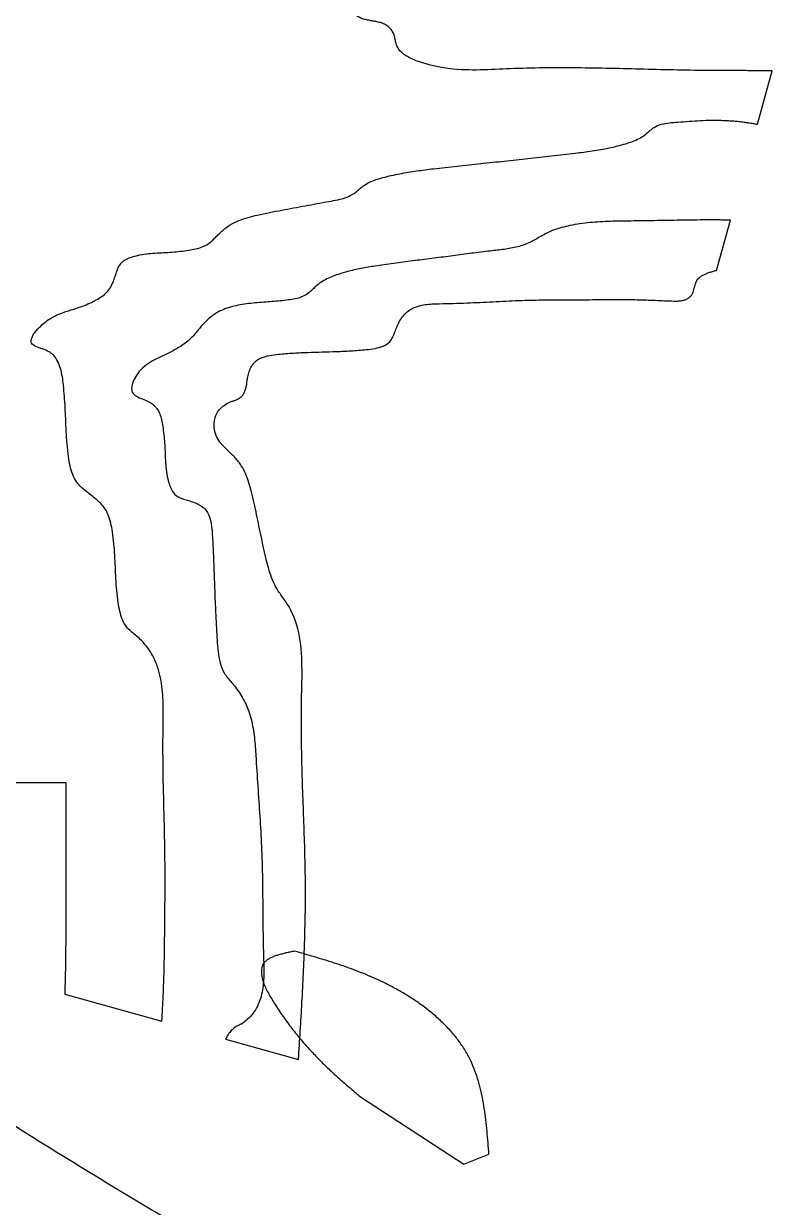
# Model space of a CAD drawing. Extents: x 21 to 206, y 32 to 218.
# Drawn here: x 78.7 to 86.15, y 158.01 to 169.78 of the extents above; entities that cross this region are included whole.
import ezdxf

# ---------------------------------------------------------------- set-up
doc = ezdxf.new("R2010")
doc.units = 0
doc.layers.add('Capa_1', color=7, linetype='CONTINUOUS')

msp = doc.modelspace()

# ---------------------------------------------------------------- linework, layer by layer
at = {"layer": 'Capa_1', "color": 7}
for p, q in [((85.998115, 168.781585), (86.14673, 169.312665)), ((85.526849, 167.830702), (85.526855, 167.830719)), ((85.590219, 167.326963), (85.730472, 167.826522)), ((76.760327, 162.233939), (79.115615, 162.233939)), ((79.115615, 162.233939), (79.115615, 160.689585)), ((81.392497, 160.554745), (81.392497, 160.554745)), ((79.105958, 160.127946), (80.072905, 159.857097)), ((80.70434, 159.680178), (81.432284, 159.475916)), ((82.04734, 159.106152), (83.077564, 158.435874)), ((83.077564, 158.435874), (83.327263, 158.533438))]:
    msp.add_line(p, q, dxfattribs=at)
for points, knots in [([(86.14673, 169.312665), (86.124875, 169.312759), (86.081164, 169.312948), (86.015597, 169.31329), (85.950837, 169.313765), (85.886885, 169.314364), (85.823744, 169.314856), (85.757009, 169.315266), (85.686675, 169.315414), (85.612729, 169.315549), (85.340556, 169.316158), (84.870353, 169.327739), (84.204294, 169.345123), (83.660192, 169.341571), (83.238902, 169.317046), (82.930951, 169.324358), (82.694774, 169.376727), (82.537261, 169.439481), (82.457853, 169.487434), (82.411109, 169.548044), (82.397494, 169.603873), (82.389843, 169.6461), (82.377711, 169.687742), (82.35439, 169.724211), (82.323682, 169.754032), (82.287467, 169.777348), (82.247324, 169.793024), (82.205252, 169.80292), (82.162452, 169.809895), (82.119595, 169.816768), (82.077475, 169.826505), (82.037516, 169.842251), (82.002037, 169.86622), (81.971964, 169.896399), (81.947891, 169.931975), (81.931589, 169.971895), (81.921488, 170.013997), (81.91525, 170.056509), (81.910529, 170.098791), (81.904412, 170.140599), (81.894418, 170.179817), (81.879485, 170.215384), (81.860194, 170.246035), (81.836159, 170.270145), (81.808403, 170.28563), (81.780111, 170.295819), (81.75074, 170.303958), (81.721372, 170.312103), (81.693075, 170.32228), (81.665322, 170.337774), (81.641289, 170.361885), (81.622002, 170.392536), (81.607057, 170.428096), (81.597093, 170.467321), (81.590977, 170.509128), (81.586223, 170.551408), (81.580004, 170.593923), (81.569905, 170.636027), (81.553596, 170.675944), (81.529507, 170.71151), (81.499424, 170.741672), (81.463978, 170.765658), (81.424059, 170.781442), (81.381942, 170.791216), (81.339, 170.798051), (81.296061, 170.804864), (81.253944, 170.814649), (81.213988, 170.830452), (81.178461, 170.854431), (81.14833, 170.88456), (81.12435, 170.920092), (81.108542, 170.960051), (81.098772, 171.002171), (81.091945, 171.045093), (81.085128, 171.088017), (81.075345, 171.130132), (81.059541, 171.170092), (81.035563, 171.205624), (81.005432, 171.235755), (80.9699, 171.259731), (80.929942, 171.27554), (80.887823, 171.28531), (80.844902, 171.29214), (80.801978, 171.298956), (80.759862, 171.30874), (80.719901, 171.324543), (80.68437, 171.348521), (80.654239, 171.378651), (80.630265, 171.414184), (80.614455, 171.454142), (80.604686, 171.496261), (80.597854, 171.539182), (80.591045, 171.582106), (80.581273, 171.624226), (80.565448, 171.664178), (80.541474, 171.699714), (80.511342, 171.729844), (80.475812, 171.753819), (80.435859, 171.76963), (80.39374, 171.7794), (80.35081, 171.78623), (80.307871, 171.793044), (80.265752, 171.802821), (80.225829, 171.818621), (80.190354, 171.842595), (80.160264, 171.872755), (80.136202, 171.908312), (80.120023, 171.948243), (80.109996, 171.990348), (80.103629, 172.03296), (80.098372, 172.075398), (80.091272, 172.11729), (80.079682, 172.156736), (80.062282, 172.192392), (80.040054, 172.223021), (80.012789, 172.247069), (79.981481, 172.262171), (79.949388, 172.27193), (79.910397, 172.281608), (79.865953, 172.295114), (79.816962, 172.313836), (79.760235, 172.340629), (79.697452, 172.378894), (79.629999, 172.429461), (79.561603, 172.487772), (79.491397, 172.551996), (79.419216, 172.62159), (79.348252, 172.691929), (79.277498, 172.762258), (79.205951, 172.831838), (79.136782, 172.896064), (79.069803, 172.954397), (79.004074, 173.004966), (78.943222, 173.043177), (78.888641, 173.069896), (78.842061, 173.088609), (78.800058, 173.102311), (78.76352, 173.112348), (78.733888, 173.122247), (78.70472, 173.137362), (78.67942, 173.161404), (78.659113, 173.192077), (78.643508, 173.227701), (78.633543, 173.26704), (78.627454, 173.308886), (78.621737, 173.352816), (78.612512, 173.398204), (78.597197, 173.443432), (78.572157, 173.486799), (78.533035, 173.522635), (78.484028, 173.549724), (78.424915, 173.571118), (78.357582, 173.585884), (78.283567, 173.593912), (78.209806, 173.597889), (78.136076, 173.601846), (78.062058, 173.609872), (77.994588, 173.624696), (77.93521, 173.646048), (77.886114, 173.673022), (77.84726, 173.708832), (77.823471, 173.752451), (77.808912, 173.797729), (77.798266, 173.843878), (77.787908, 173.889008), (77.774684, 173.931582), (77.754018, 173.972601), (77.721886, 174.008238), (77.68126, 174.037449), (77.633843, 174.060609), (77.581202, 174.076365), (77.525078, 174.085872), (77.46864, 174.09198), (77.412199, 174.098069), (77.356077, 174.10759), (77.303437, 174.12335), (77.256015, 174.1465), (77.215388, 174.175712), (77.183262, 174.211354), (77.162597, 174.252371), (77.149375, 174.294945), (77.139013, 174.340074), (77.128366, 174.386223), (77.113809, 174.431501), (77.09002, 174.475118), (77.051166, 174.510926), (77.002068, 174.537895), (76.942689, 174.559259), (76.875207, 174.574077), (76.801191, 174.582102), (76.72749, 174.586068), (76.653771, 174.590027), (76.579753, 174.598044), (76.512344, 174.612845), (76.453114, 174.634264), (76.404076, 174.661304), (76.365081, 174.697082), (76.340573, 174.7405), (76.325597, 174.785755), (76.31576, 174.831519), (76.308025, 174.876055), (76.298623, 174.918193), (76.283418, 174.958153), (76.259577, 174.993565), (76.229355, 175.02361), (76.193666, 175.0477), (76.153668, 175.064051), (76.111568, 175.074172), (76.069195, 175.080357), (76.02711, 175.084935), (75.985368, 175.090602), (75.946109, 175.099561), (75.910258, 175.11273), (75.879367, 175.130103), (75.855533, 175.152754), (75.841452, 175.179343), (75.831863, 175.20555), (75.821099, 175.235304), (75.80447, 175.266251), (75.781409, 175.296771), (75.747742, 175.33054), (75.700555, 175.363675), (75.639956, 175.393128), (75.570501, 175.419182), (75.493922, 175.44433), (75.410733, 175.46877), (75.327637, 175.491845), (75.244646, 175.515073), (75.161525, 175.539602), (75.08469, 175.564428), (75.014635, 175.589529), (74.953741, 175.6182), (74.907079, 175.651485), (74.875263, 175.686085), (74.85308, 175.716472), (74.833633, 175.748087), (74.816116, 175.779887), (74.798383, 175.810264), (74.773507, 175.844573), (74.734956, 175.877321), (74.683827, 175.905638), (74.624739, 175.930603), (74.560217, 175.954906), (74.490891, 175.978553), (74.421835, 176.000778), (74.352803, 176.022833), (74.283507, 176.045847), (74.219076, 176.068993), (74.160107, 176.09232), (74.109054, 176.118774), (74.070552, 176.14953), (74.045501, 176.181608), (74.027653, 176.209479), (74.009815, 176.238688), (73.990086, 176.267687), (73.967817, 176.295533), (73.93581, 176.327796), (73.889188, 176.359016), (73.828414, 176.385891), (73.758545, 176.409459), (73.68184, 176.43321), (73.59875, 176.457124), (73.51581, 176.4801), (73.432757, 176.503123), (73.349578, 176.52763), (73.273003, 176.552868), (73.203519, 176.578956), (73.14291, 176.608444), (73.095745, 176.641628), (73.062178, 176.675488), (73.039159, 176.706053), (73.022448, 176.736998), (73.011448, 176.766734), (73.001615, 176.79293), (72.987184, 176.819553), (72.962874, 176.842214), (72.931334, 176.859476), (72.894717, 176.872491), (72.854627, 176.881356), (72.812029, 176.886982), (72.76782, 176.891727), (72.722005, 176.898523), (72.674953, 176.909081), (72.628128, 176.924979), (72.582998, 176.947933), (72.540892, 176.977726), (72.504215, 177.013096), (72.474198, 177.053431), (72.448218, 177.095922), (72.42225, 177.140216), (72.393224, 177.184241), (72.35983, 177.226505), (72.318831, 177.267195), (72.267906, 177.302616), (72.208344, 177.331585), (72.143748, 177.353683), (72.075524, 177.36934), (72.004703, 177.379613), (71.934028, 177.386131), (71.86365, 177.391003), (71.793467, 177.398913), (71.729103, 177.413452), (71.67228, 177.435173), (71.625014, 177.462642), (71.587639, 177.498375), (71.564667, 177.541427), (71.550515, 177.58623), (71.53941, 177.63393), (71.527639, 177.682495), (71.511493, 177.729579), (71.48467, 177.775283), (71.439491, 177.811396), (71.38211, 177.836498), (71.310638, 177.855985), (71.228131, 177.869871), (71.13625, 177.87706), (71.045486, 177.879997), (70.954728, 177.882916), (70.862845, 177.890087), (70.780313, 177.904006), (70.708796, 177.923516), (70.651417, 177.948611), (70.60628, 177.984672), (70.579651, 178.030371), (70.563614, 178.077463), (70.551388, 178.127048), (70.539175, 178.176637), (70.52313, 178.223727), (70.496503, 178.269425), (70.45137, 178.305488), (70.39399, 178.33058), (70.322466, 178.350098), (70.239914, 178.363991), (70.148034, 178.371175), (70.057317, 178.374103), (69.966615, 178.377032), (69.874733, 178.384221), (69.792123, 178.398128), (69.720489, 178.417607), (69.663069, 178.442635), (69.618022, 178.478739), (69.591906, 178.524602), (69.576145, 178.571711), (69.563126, 178.622341), (69.548507, 178.673762), (69.528875, 178.723052), (69.49625, 178.772512), (69.439043, 178.809944), (69.365342, 178.831872), (69.269708, 178.847064), (69.157003, 178.858726), (69.029386, 178.865257), (68.904453, 178.868221), (68.779543, 178.871165), (68.651928, 178.877727), (68.53913, 178.8894), (68.44333, 178.904525), (68.369591, 178.926368), (68.312486, 178.963859), (68.280495, 179.013541), (68.261183, 179.062857), (68.245641, 179.115305), (68.230051, 179.16777), (68.210616, 179.217139), (68.1784, 179.266936), (68.120893, 179.304487), (68.046656, 179.326265), (67.950264, 179.341208), (67.836741, 179.352479), (67.708006, 179.358763), (67.582182, 179.362119), (67.456869, 179.366574), (67.330826, 179.374645), (67.216094, 179.387421), (67.114044, 179.404422), (67.027363, 179.428903), (66.955522, 179.465402), (66.901842, 179.511719), (66.860471, 179.558622), (66.824407, 179.606768), (66.791473, 179.653481), (66.758894, 179.696188), (66.719356, 179.737911), (66.668821, 179.773659), (66.609078, 179.802405), (66.544081, 179.824136), (66.475595, 179.839608), (66.404788, 179.849868), (66.335701, 179.856461), (66.268275, 179.861615), (66.201997, 179.867405), (66.140396, 179.87524), (66.084174, 179.885559), (66.03539, 179.900974), (65.997501, 179.923812), (65.972651, 179.951059), (65.955358, 179.976434), (65.939058, 180.004684), (65.922566, 180.034517), (65.904337, 180.064626), (65.878654, 180.098552), (65.839452, 180.131102), (65.78759, 180.159471), (65.727571, 180.184579), (65.661886, 180.208976), (65.591398, 180.23273), (65.52277, 180.254799), (65.455616, 180.276631), (65.389087, 180.300146), (65.32849, 180.324602), (65.274829, 180.349306), (65.232096, 180.376466), (65.204318, 180.409746), (65.194434, 180.443484), (65.191354, 180.472577), (65.19067, 180.502604), (65.190222, 180.532589), (65.187586, 180.561559), (65.178451, 180.595083), (65.151416, 180.628127), (65.10967, 180.655119), (65.057151, 180.67973), (64.997808, 180.703966), (64.932601, 180.727128), (64.866577, 180.748614), (64.798949, 180.770352), (64.729695, 180.794207), (64.665485, 180.819548), (64.607213, 180.846659), (64.556653, 180.877091), (64.517562, 180.910857), (64.490239, 180.945551), (64.471423, 180.977706), (64.457896, 181.009817), (64.448837, 181.040604), (64.440154, 181.068378), (64.427016, 181.095936), (64.405269, 181.119919), (64.377116, 181.139071), (64.344087, 181.153454), (64.307512, 181.161735), (64.269106, 181.166769), (64.227634, 181.173583), (64.184443, 181.188535), (64.141393, 181.212167), (64.096266, 181.246966), (64.053322, 181.295867), (64.015523, 181.358106), (63.9826, 181.429359), (63.952676, 181.507785), (63.926031, 181.592919), (63.90649, 181.666813), (63.891537, 181.728919), (63.879164, 181.778815), (63.866018, 181.825806), (63.851471, 181.8696), (63.835387, 181.909951), (63.817731, 181.946266), (63.798786, 181.978409), (63.780012, 182.007126), (63.767043, 182.025987), (63.760553, 182.035426)], [0, 0, 0, 0, 0.065567, 0.131134, 0.196704, 0.259852, 0.322997, 0.386134, 0.460061, 0.533998, 0.607973, 1.276579, 1.944857, 2.607, 2.907858, 3.2109, 3.528521, 3.626468, 3.718948, 3.804325, 3.846564, 3.890123, 3.933415, 3.975594, 4.018343, 4.060965, 4.103924, 4.146948, 4.190412, 4.234006, 4.277154, 4.319899, 4.36204, 4.404635, 4.447007, 4.490023, 4.533228, 4.576613, 4.618848, 4.660876, 4.703291, 4.739884, 4.776163, 4.811367, 4.840686, 4.870727, 4.901417, 4.932108, 4.962149, 4.991471, 5.026674, 5.06295, 5.099541, 5.141953, 5.183982, 5.226219, 5.269605, 5.312812, 5.355827, 5.398197, 5.440793, 5.482926, 5.525632, 5.568759, 5.612423, 5.656069, 5.699177, 5.741923, 5.784165, 5.826809, 5.869054, 5.911809, 5.954919, 5.998553, 6.042183, 6.085294, 6.128047, 6.170293, 6.212935, 6.255178, 6.297933, 6.341043, 6.384675, 6.428306, 6.471417, 6.514172, 6.556416, 6.599058, 6.641302, 6.684056, 6.727165, 6.770799, 6.814428, 6.857537, 6.900295, 6.942541, 6.985184, 7.027427, 7.070175, 7.113281, 7.156921, 7.200577, 7.243699, 7.286419, 7.328578, 7.371187, 7.413528, 7.456477, 7.49966, 7.543107, 7.585678, 7.62796, 7.670459, 7.708528, 7.746424, 7.78336, 7.816262, 7.84985, 7.883887, 7.936785, 7.989085, 8.041091, 8.124795, 8.20912, 8.293765, 8.394341, 8.49453, 8.594545, 8.694092, 8.793814, 8.893935, 8.977227, 9.060191, 9.142509, 9.192264, 9.242319, 9.292984, 9.32471, 9.355996, 9.386605, 9.422446, 9.459308, 9.496345, 9.538594, 9.580611, 9.623166, 9.671495, 9.71932, 9.765898, 9.820115, 9.876093, 9.932954, 10.008181, 10.082286, 10.156076, 10.229774, 10.303786, 10.379198, 10.436422, 10.492556, 10.546347, 10.592272, 10.639886, 10.688725, 10.734327, 10.778786, 10.822213, 10.87098, 10.921089, 10.971532, 11.028598, 11.085281, 11.142087, 11.198893, 11.255578, 11.312644, 11.363086, 11.413198, 11.461963, 11.505389, 11.549848, 11.595451, 11.64429, 11.691902, 11.737826, 11.791614, 11.847746, 11.904974, 11.980402, 12.054422, 12.128093, 12.201816, 12.275887, 12.351217, 12.408256, 12.464307, 12.518303, 12.564522, 12.612219, 12.660875, 12.704826, 12.747848, 12.790261, 12.832237, 12.874878, 12.9174, 12.960533, 13.00375, 13.047009, 13.08892, 13.130761, 13.173327, 13.209453, 13.244984, 13.279068, 13.306324, 13.334411, 13.362839, 13.401154, 13.43927, 13.477219, 13.543802, 13.611055, 13.678881, 13.766218, 13.852817, 13.93897, 14.02494, 14.111359, 14.198938, 14.267168, 14.33449, 14.400354, 14.437459, 14.475061, 14.513066, 14.54873, 14.583975, 14.618566, 14.675373, 14.733878, 14.793394, 14.867674, 14.940696, 15.013111, 15.085306, 15.158105, 15.232147, 15.290688, 15.348241, 15.404167, 15.436754, 15.469917, 15.503441, 15.539426, 15.575063, 15.61027, 15.67539, 15.741853, 15.809169, 15.896507, 15.982746, 16.068543, 16.1547, 16.241299, 16.328658, 16.396538, 16.463828, 16.530396, 16.568333, 16.606458, 16.644818, 16.673334, 16.701491, 16.728805, 16.763348, 16.799384, 16.836073, 16.879586, 16.922297, 16.964926, 17.012979, 17.061167, 17.109408, 17.160943, 17.212489, 17.263621, 17.313096, 17.362869, 17.413003, 17.467126, 17.520933, 17.574331, 17.639824, 17.705997, 17.772439, 17.844216, 17.915671, 17.986971, 18.057093, 18.127323, 18.198677, 18.254396, 18.309217, 18.361803, 18.407065, 18.453989, 18.502481, 18.553987, 18.603852, 18.651451, 18.710824, 18.773655, 18.838375, 18.932652, 19.024207, 19.114654, 19.205081, 19.296615, 19.390932, 19.455724, 19.518588, 19.577858, 19.62529, 19.675093, 19.726782, 19.77847, 19.828274, 19.875705, 19.934972, 19.997834, 20.062631, 20.156971, 20.24852, 20.338908, 20.429256, 20.520762, 20.615187, 20.68013, 20.74305, 20.802161, 20.849411, 20.89917, 20.950957, 21.006246, 21.05944, 21.109725, 21.181429, 21.258686, 21.339304, 21.471654, 21.598448, 21.72254, 21.846558, 21.97328, 22.105775, 22.186612, 22.263957, 22.335422, 22.385468, 22.438602, 22.494025, 22.549536, 22.602756, 22.652902, 22.724832, 22.802667, 22.883921, 23.017171, 23.14476, 23.270489, 23.394786, 23.520919, 23.649296, 23.740967, 23.831029, 23.918667, 23.980025, 24.042606, 24.105991, 24.160403, 24.214085, 24.267044, 24.332186, 24.398486, 24.465308, 24.537369, 24.608829, 24.679809, 24.745537, 24.811701, 24.879378, 24.931772, 24.983008, 25.032232, 25.062207, 25.092955, 25.124218, 25.160022, 25.195225, 25.229751, 25.287204, 25.346362, 25.406593, 25.482245, 25.556544, 25.629717, 25.698514, 25.768384, 25.84135, 25.894505, 25.945437, 25.992466, 26.020315, 26.049653, 26.08009, 26.110394, 26.139599, 26.167254, 26.21335, 26.263387, 26.315631, 26.387168, 26.455636, 26.523171, 26.595463, 26.668741, 26.742876, 26.802461, 26.861371, 26.919415, 26.956232, 26.993391, 27.030866, 27.060434, 27.089624, 27.118164, 27.151251, 27.18535, 27.219671, 27.258697, 27.297381, 27.335945, 27.384556, 27.433645, 27.482685, 27.554826, 27.6274, 27.700452, 27.790042, 27.879047, 27.967942, 28.019293, 28.070692, 28.122157, 28.165637, 28.20907, 28.252384, 28.286626, 28.32093, 28.355294, 28.355294, 28.355294, 28.355294]), ([(80.072905, 159.857097), (80.075181, 159.899632), (80.079734, 159.984694), (80.086049, 160.112302), (80.09193, 160.254247), (80.096192, 160.410582), (80.09899, 160.581319), (80.101048, 160.768991), (80.103368, 160.97352), (80.104763, 161.194681), (80.104125, 161.490424), (80.096051, 161.861112), (80.084563, 162.309067), (80.082192, 162.685664), (80.089223, 162.988982), (80.076732, 163.215835), (80.031893, 163.392671), (79.971764, 163.51412), (79.920641, 163.590399), (79.86522, 163.65119), (79.809911, 163.697063), (79.762698, 163.735879), (79.714442, 163.784964), (79.676999, 163.853404), (79.652535, 163.936616), (79.635937, 164.033613), (79.623403, 164.141331), (79.615085, 164.258648), (79.609676, 164.37505), (79.604504, 164.491519), (79.596463, 164.608889), (79.583712, 164.71642), (79.566162, 164.812969), (79.541132, 164.895916), (79.504627, 164.964708), (79.458561, 165.015979), (79.412041, 165.05598), (79.362359, 165.09381), (79.312483, 165.132), (79.265396, 165.173022), (79.218602, 165.226069), (79.181912, 165.297749), (79.157497, 165.384432), (79.140771, 165.486432), (79.128563, 165.60098), (79.120869, 165.726997), (79.115954, 165.847405), (79.11061, 165.963052), (79.103675, 166.074595), (79.094599, 166.176859), (79.083505, 166.269222), (79.066461, 166.349987), (79.041669, 166.413912), (79.013283, 166.460313), (78.985871, 166.491866), (78.943297, 166.523551), (78.883659, 166.546198), (78.823346, 166.565232), (78.765426, 166.600294), (78.779098, 166.67091), (78.822734, 166.728169), (78.890644, 166.799504), (78.980909, 166.863711), (79.090309, 166.909613), (79.18583, 166.938173), (79.267941, 166.965701), (79.337523, 166.99274), (79.402659, 167.023498), (79.461928, 167.057922), (79.512975, 167.096761), (79.551901, 167.139982), (79.577246, 167.185642), (79.594794, 167.229598), (79.609613, 167.27473), (79.624077, 167.31949), (79.641454, 167.361728), (79.668476, 167.403985), (79.713111, 167.438132), (79.770326, 167.461851), (79.839703, 167.479528), (79.918254, 167.492182), (80.004583, 167.499549), (80.089164, 167.504019), (80.172865, 167.5094), (80.256281, 167.516865), (80.335006, 167.526911), (80.408314, 167.539627), (80.474265, 167.558305), (80.527988, 167.585084), (80.567614, 167.617534), (80.598352, 167.64813), (80.630916, 167.682223), (80.667573, 167.717086), (80.709036, 167.751282), (80.764758, 167.789449), (80.838742, 167.82509), (80.930524, 167.854891), (81.03313, 167.879722), (81.144625, 167.903454), (81.264386, 167.926453), (81.382675, 167.948174), (81.499787, 167.970139), (81.616667, 167.991957), (81.724478, 168.011442), (81.822557, 168.028361), (81.908018, 168.050681), (81.973434, 168.082391), (82.017262, 168.117494), (82.047913, 168.144638), (82.086865, 168.176723), (82.139235, 168.206662), (82.204421, 168.231731), (82.304292, 168.260277), (82.438305, 168.290344), (82.606489, 168.317608), (82.796888, 168.341631), (83.009598, 168.365889), (83.244719, 168.390692), (83.480092, 168.414784), (83.715399, 168.439422), (83.950492, 168.465279), (84.163447, 168.49049), (84.354339, 168.514975), (84.522747, 168.543626), (84.656603, 168.576721), (84.755955, 168.609218), (84.821127, 168.637398), (84.872496, 168.669319), (84.910064, 168.701603), (84.939014, 168.727316), (84.980469, 168.759058), (85.043178, 168.784184), (85.123973, 168.79662), (85.216577, 168.802316), (85.318457, 168.810344), (85.428984, 168.818523), (85.521298, 168.822184), (85.596065, 168.82179), (85.653428, 168.820067), (85.708997, 168.817128), (85.762677, 168.813678), (85.814384, 168.809255), (85.863528, 168.803656), (85.910087, 168.79682), (85.954145, 168.789425), (85.983475, 168.784197), (85.998143, 168.781582)], [0, 0, 0, 0, 0.127786, 0.255554, 0.38329, 0.553979, 0.724713, 0.895567, 1.117029, 1.338338, 1.55906, 2.004236, 2.450603, 2.903397, 3.133842, 3.360745, 3.583519, 3.674607, 3.76624, 3.858166, 3.920192, 3.981631, 4.041626, 4.125478, 4.212327, 4.30093, 4.420423, 4.537545, 4.653685, 4.770003, 4.887298, 5.006536, 5.094685, 5.181399, 5.265636, 5.32571, 5.387083, 5.449499, 5.513034, 5.575514, 5.63663, 5.724092, 5.814239, 5.905942, 6.033899, 6.159682, 6.284625, 6.39543, 6.506988, 6.61987, 6.703403, 6.785949, 6.866965, 6.907555, 6.948653, 6.991535, 7.065614, 7.136314, 7.18893, 7.244055, 7.321866, 7.408982, 7.537153, 7.651283, 7.763161, 7.836299, 7.911024, 7.986987, 8.052175, 8.116316, 8.178754, 8.225002, 8.27223, 8.320574, 8.367497, 8.413322, 8.457362, 8.516292, 8.578391, 8.642224, 8.730705, 8.816773, 8.902031, 8.984806, 9.068383, 9.153232, 9.222847, 9.291422, 9.358298, 9.401056, 9.444517, 9.488378, 9.54249, 9.596176, 9.649453, 9.74476, 9.841241, 9.938507, 10.061349, 10.183202, 10.304339, 10.422152, 10.540665, 10.661031, 10.750837, 10.839194, 10.92543, 10.966159, 11.007306, 11.048328, 11.117331, 11.187059, 11.257432, 11.428788, 11.59874, 11.768387, 12.004479, 12.241, 12.477657, 12.714287, 12.950781, 13.187181, 13.357614, 13.528106, 13.699413, 13.770683, 13.841506, 13.911985, 13.951023, 13.989965, 14.028212, 14.107124, 14.189026, 14.272797, 14.385414, 14.495621, 14.605274, 14.662451, 14.719893, 14.777426, 14.829382, 14.881261, 14.933097, 14.977741, 15.022418, 15.067117, 15.067117, 15.067117, 15.067117]), ([(85.526855, 167.830719), (85.439277, 167.829239), (85.264043, 167.826279), (85.000988, 167.822062), (84.757951, 167.818569), (84.535124, 167.815978), (84.332905, 167.805128), (84.170925, 167.782383), (84.050038, 167.753974), (83.968973, 167.72821), (83.899073, 167.697835), (83.8407, 167.664622), (83.790863, 167.634668), (83.717449, 167.594276), (83.612525, 167.558468), (83.477565, 167.534805), (83.323422, 167.518241), (83.152841, 167.497308), (82.96641, 167.472653), (82.779704, 167.447848), (82.591732, 167.424452), (82.40252, 167.400415), (82.229062, 167.37604), (82.071722, 167.350573), (81.931167, 167.320386), (81.817296, 167.285659), (81.730009, 167.250706), (81.668755, 167.219054), (81.619827, 167.184134), (81.583293, 167.148703), (81.553771, 167.119158), (81.515913, 167.08691), (81.46346, 167.060686), (81.398712, 167.043202), (81.326736, 167.031872), (81.249513, 167.02291), (81.167607, 167.015951), (81.084823, 167.010065), (81.00071, 167.003816), (80.915226, 166.994956), (80.832962, 166.981842), (80.754707, 166.963199), (80.681568, 166.938003), (80.618277, 166.906625), (80.565575, 166.870607), (80.521914, 166.833534), (80.482425, 166.793186), (80.446919, 166.750549), (80.412903, 166.708029), (80.375248, 166.66463), (80.33081, 166.623395), (80.28003, 166.584824), (80.226873, 166.550902), (80.172389, 166.520968), (80.117654, 166.493816), (80.052875, 166.463215), (79.978451, 166.427714), (79.897635, 166.375948), (79.834925, 166.310431), (79.792639, 166.239504), (79.76885, 166.175699), (79.772331, 166.109782), (79.821494, 166.070965), (79.878111, 166.048366), (79.930769, 166.027638), (79.971251, 166.003838), (79.999384, 165.98118), (80.028718, 165.948311), (80.053593, 165.900741), (80.070865, 165.840035), (80.082735, 165.770115), (80.092386, 165.693217), (80.099399, 165.610162), (80.104156, 165.525111), (80.107583, 165.437228), (80.114425, 165.34536), (80.127829, 165.262638), (80.147066, 165.19084), (80.17203, 165.133339), (80.208366, 165.088426), (80.254611, 165.063101), (80.301739, 165.047745), (80.353295, 165.033653), (80.406117, 165.015332), (80.457001, 164.990236), (80.510952, 164.948603), (80.551088, 164.874814), (80.569374, 164.778345), (80.577888, 164.64944), (80.585455, 164.494522), (80.591841, 164.316175), (80.597498, 164.145943), (80.604419, 163.980034), (80.612529, 163.816195), (80.620971, 163.667631), (80.629265, 163.536063), (80.646937, 163.424864), (80.681028, 163.336148), (80.725503, 163.27382), (80.764613, 163.2279), (80.808838, 163.176502), (80.852527, 163.115745), (80.893285, 163.045313), (80.941014, 162.940342), (80.980318, 162.794538), (81.002033, 162.609925), (81.01405, 162.384424), (81.031724, 162.120868), (81.052284, 161.820465), (81.068795, 161.509446), (81.07493, 161.185905), (81.0768, 160.847425), (81.081137, 160.56318), (81.089725, 160.335259), (81.079973, 160.166094), (81.039785, 160.030912), (80.982574, 159.936495), (80.928449, 159.874842), (80.877969, 159.83752), (80.840018, 159.818303), (80.819201, 159.807945), (80.798877, 159.796222), (80.780089, 159.781745), (80.762875, 159.765074), (80.746758, 159.746179), (80.73182, 159.725332), (80.717742, 159.702947), (80.708814, 159.687759), (80.704349, 159.680163)], [0, 0, 0, 0, 0.26277, 0.525778, 0.789263, 0.991967, 1.194272, 1.396466, 1.481589, 1.566573, 1.651337, 1.709635, 1.76792, 1.825822, 1.960735, 2.097812, 2.236327, 2.425778, 2.613386, 2.800489, 2.990815, 3.181652, 3.372681, 3.516281, 3.65974, 3.803656, 3.872787, 3.941584, 4.010072, 4.052134, 4.094109, 4.135442, 4.200767, 4.267878, 4.336035, 4.419196, 4.501075, 4.58261, 4.668177, 4.754104, 4.840364, 4.917898, 4.995157, 5.071974, 5.129012, 5.186248, 5.243542, 5.298147, 5.352625, 5.40693, 5.47035, 5.534085, 5.597997, 5.659346, 5.720495, 5.781268, 5.874285, 5.9678, 6.06757, 6.143228, 6.213844, 6.271678, 6.32517, 6.389261, 6.456614, 6.49402, 6.529758, 6.564545, 6.625504, 6.688741, 6.753294, 6.83811, 6.921195, 7.003289, 7.09364, 7.185053, 7.279494, 7.344593, 7.407602, 7.466597, 7.51375, 7.563506, 7.615208, 7.674092, 7.730941, 7.784881, 7.875942, 7.97458, 8.078047, 8.263334, 8.439928, 8.613411, 8.774314, 8.938083, 9.105512, 9.220766, 9.33345, 9.442405, 9.501785, 9.562329, 9.623394, 9.70514, 9.786402, 9.867145, 10.05051, 10.236317, 10.424077, 10.727917, 11.02876, 11.327401, 11.662171, 11.999418, 12.34289, 12.514929, 12.683639, 12.84948, 12.931283, 13.013237, 13.094223, 13.117549, 13.140822, 13.163988, 13.187807, 13.211767, 13.235759, 13.262214, 13.288633, 13.315066, 13.315066, 13.315066, 13.315066]), ([(85.730472, 167.826522), (85.722918, 167.826692), (85.707809, 167.827033), (85.685144, 167.827425), (85.662546, 167.827915), (85.640015, 167.828503), (85.617546, 167.829056), (85.594986, 167.829646), (85.572334, 167.830132), (85.549591, 167.830472), (85.53443, 167.830661), (85.526849, 167.830755)], [0, 0, 0, 0, 0.022669, 0.045338, 0.068005, 0.090479, 0.112955, 0.135432, 0.158181, 0.180925, 0.203669, 0.203669, 0.203669, 0.203669]), ([(81.432284, 159.475916), (81.444174, 159.666267), (81.467895, 160.046018), (81.495103, 160.613869), (81.505859, 161.197003), (81.488314, 161.797402), (81.462992, 162.42314), (81.457295, 162.957247), (81.472475, 163.392808), (81.450654, 163.720136), (81.367601, 163.945573), (81.283344, 164.063148), (81.247756, 164.111218), (81.207202, 164.171499), (81.170207, 164.248949), (81.139255, 164.34263), (81.113231, 164.444985), (81.087846, 164.554207), (81.062842, 164.669902), (81.039045, 164.784572), (81.01551, 164.898384), (80.99096, 165.011501), (80.965848, 165.116785), (80.939914, 165.213782), (80.909538, 165.300599), (80.874047, 165.370516), (80.836486, 165.423125), (80.802946, 165.462381), (80.761305, 165.50505), (80.711762, 165.550418), (80.659415, 165.60348), (80.616114, 165.667322), (80.593095, 165.743999), (80.591262, 165.825821), (80.612605, 165.899336), (80.653995, 165.955496), (80.704008, 165.995517), (80.751781, 166.019028), (80.791447, 166.03166), (80.819822, 166.041234), (80.848109, 166.055599), (80.872519, 166.079436), (80.891797, 166.110199), (80.90633, 166.146017), (80.915177, 166.185472), (80.920585, 166.227306), (80.927179, 166.273433), (80.940573, 166.322808), (80.963145, 166.372668), (81.000845, 166.423553), (81.064373, 166.462198), (81.146161, 166.482894), (81.253102, 166.495528), (81.380486, 166.505716), (81.525985, 166.512238), (81.668213, 166.515992), (81.810207, 166.519926), (81.955696, 166.526633), (82.083955, 166.536737), (82.192344, 166.54891), (82.274427, 166.568817), (82.337122, 166.607982), (82.369545, 166.660761), (82.389595, 166.710899), (82.409707, 166.765934), (82.436267, 166.82131), (82.470736, 166.873622), (82.528378, 166.9342), (82.629359, 166.980024), (82.763564, 166.995754), (82.946126, 166.99738), (83.169401, 167.005134), (83.430089, 167.019146), (83.674829, 167.03055), (83.908546, 167.034686), (84.132272, 167.035471), (84.34143, 167.035644), (84.534946, 167.037223), (84.712467, 167.037585), (84.861538, 167.034903), (84.982309, 167.029692), (85.075153, 167.025389), (85.148795, 167.022972), (85.203116, 167.022), (85.237993, 167.024252), (85.271027, 167.031321), (85.300872, 167.044152), (85.326409, 167.06142), (85.346875, 167.08366), (85.359599, 167.110409), (85.36742, 167.138714), (85.373517, 167.166228), (85.380507, 167.191925), (85.389264, 167.215015), (85.402576, 167.238184), (85.423031, 167.259065), (85.449338, 167.276781), (85.480335, 167.292182), (85.514929, 167.305535), (85.552546, 167.316987), (85.577734, 167.323659), (85.590295, 167.326986)], [0, 0, 0, 0, 0.572162, 1.141464, 1.705417, 2.321334, 2.943023, 3.584332, 3.922951, 4.250498, 4.564542, 4.624155, 4.684181, 4.744018, 4.841837, 4.940438, 5.039627, 5.158582, 5.276837, 5.394712, 5.50992, 5.6255, 5.741943, 5.83462, 5.926607, 6.017467, 6.068633, 6.120207, 6.172223, 6.247385, 6.321748, 6.395508, 6.476332, 6.558234, 6.638234, 6.700925, 6.76451, 6.828722, 6.859366, 6.889368, 6.918559, 6.953704, 6.990131, 7.026845, 7.069129, 7.111022, 7.153412, 7.208831, 7.263863, 7.316852, 7.39639, 7.480735, 7.568542, 7.719257, 7.864042, 8.005412, 8.146092, 8.290189, 8.442272, 8.532044, 8.617166, 8.694524, 8.745561, 8.800104, 8.856641, 8.921261, 8.98387, 9.043946, 9.169939, 9.305577, 9.447593, 9.7176, 9.975713, 10.230801, 10.452553, 10.676905, 10.901987, 11.080021, 11.257472, 11.434543, 11.527239, 11.620117, 11.713367, 11.748291, 11.783067, 11.818011, 11.849062, 11.879951, 11.909911, 11.938497, 11.967873, 11.997902, 12.023051, 12.0477, 12.071812, 12.102672, 12.134405, 12.166583, 12.206325, 12.245509, 12.284492, 12.284492, 12.284492, 12.284492]), ([(79.115615, 160.689585), (79.115523, 160.666774), (79.115338, 160.621153), (79.114921, 160.552722), (79.114309, 160.486693), (79.113282, 160.423071), (79.112137, 160.361852), (79.110656, 160.301855), (79.109169, 160.243074), (79.107599, 160.185509), (79.106527, 160.147134), (79.105991, 160.127946)], [0, 0, 0, 0, 0.068433, 0.136865, 0.205297, 0.266525, 0.327755, 0.388986, 0.446571, 0.504156, 0.561743, 0.561743, 0.561743, 0.561743]), ([(81.392497, 160.554745), (81.378196, 160.551752), (81.349622, 160.545773), (81.306915, 160.536368), (81.266167, 160.526525), (81.227396, 160.515956), (81.190688, 160.503645), (81.157198, 160.489118), (81.12739, 160.47261), (81.102408, 160.453994), (81.079204, 160.427744), (81.064974, 160.39033), (81.061708, 160.345884), (81.067064, 160.295968), (81.08125, 160.242934), (81.104372, 160.188646), (81.133114, 160.134606), (81.164976, 160.07911), (81.199993, 160.022129), (81.251132, 159.943469), (81.320316, 159.844557), (81.410352, 159.727715), (81.501497, 159.620006), (81.592797, 159.520949), (81.683115, 159.429744), (81.774222, 159.343489), (81.865523, 159.261744), (81.956077, 159.183541), (82.01691, 159.131949), (82.047328, 159.106152)], [0, 0, 0, 0, 0.04383, 0.087581, 0.131184, 0.169579, 0.208108, 0.247235, 0.278929, 0.310139, 0.340323, 0.38278, 0.427365, 0.47302, 0.532836, 0.591329, 0.649663, 0.716382, 0.783287, 0.850275, 0.997829, 1.145263, 1.292648, 1.420969, 1.549313, 1.677648, 1.797289, 1.91693, 2.036583, 2.036583, 2.036583, 2.036583]), ([(83.327263, 158.533438), (83.324326, 158.571718), (83.318452, 158.648274), (83.30855, 158.763023), (83.29661, 158.876541), (83.281654, 158.98867), (83.262477, 159.099147), (83.237885, 159.207448), (83.206924, 159.312964), (83.16882, 159.414869), (83.120202, 159.517456), (83.058676, 159.618584), (82.98467, 159.717061), (82.901427, 159.809953), (82.810183, 159.897085), (82.711904, 159.9784), (82.608362, 160.053644), (82.500427, 160.123332), (82.38861, 160.187584), (82.280911, 160.242762), (82.178296, 160.29019), (82.081489, 160.331113), (81.983998, 160.36896), (81.886038, 160.404068), (81.787829, 160.436882), (81.689237, 160.467928), (81.590419, 160.49762), (81.491519, 160.526399), (81.425504, 160.545296), (81.392497, 160.554745)], [0, 0, 0, 0, 0.115177, 0.230342, 0.345516, 0.457581, 0.569646, 0.68179, 0.790571, 0.899297, 1.007851, 1.130655, 1.253731, 1.376904, 1.504443, 1.631868, 1.759291, 1.88821, 2.01712, 2.146016, 2.25111, 2.356191, 2.461268, 2.564807, 2.668346, 2.771886, 2.874889, 2.977888, 3.080888, 3.080888, 3.080888, 3.080888]), ([(78.154657, 159.097329), (78.071767, 159.039904), (77.90639, 158.925332), (77.66073, 158.752118), (77.430714, 158.58411), (77.21625, 158.419372), (77.017928, 158.251133), (76.844881, 158.081803), (76.698294, 157.916048), (76.59031, 157.75665), (76.510612, 157.543157), (76.570006, 157.264596), (76.762174, 156.99722), (77.059635, 156.712276), (77.454277, 156.447659), (77.936629, 156.238781), (78.450854, 156.071126), (78.992228, 155.892973), (79.564486, 155.708263), (80.135219, 155.53261), (80.703116, 155.371285), (81.266565, 155.221885), (81.803166, 155.087356), (82.312622, 154.964344), (82.794875, 154.852137), (83.263978, 154.747252), (83.719716, 154.649451), (84.161688, 154.557128), (84.456484, 154.496389), (84.603878, 154.46602)], [0, 0, 0, 0, 0.302515, 0.603562, 0.901734, 1.156983, 1.414727, 1.681416, 1.882762, 2.077442, 2.25747, 2.550608, 2.882905, 3.23613, 3.782356, 4.29777, 4.808123, 5.404746, 6.007631, 6.612077, 7.196093, 7.778605, 8.360769, 8.85568, 9.350882, 9.846152, 10.297717, 10.749214, 11.200683, 11.200683, 11.200683, 11.200683]), ([(84.603878, 154.46602), (84.54158, 154.535228), (84.416984, 154.673641), (84.229229, 154.880481), (84.040095, 155.085385), (83.848761, 155.287559), (83.654394, 155.486149), (83.456273, 155.680191), (83.253697, 155.868742), (83.046065, 156.050794), (82.82681, 156.230175), (82.594805, 156.404931), (82.350809, 156.575375), (82.101247, 156.738773), (81.84724, 156.896348), (81.589765, 157.04939), (81.330023, 157.199112), (81.068863, 157.346947), (80.80709, 157.494299), (80.54249, 157.644303), (80.275928, 157.798465), (80.007334, 157.956623), (79.740069, 158.116482), (79.473997, 158.27778), (79.208965, 158.440244), (78.944686, 158.603686), (78.681, 158.767845), (78.417747, 158.932457), (78.242354, 159.042372), (78.154657, 159.097329)], [0, 0, 0, 0, 0.27935, 0.558694, 0.838037, 1.115885, 1.393738, 1.671623, 1.947759, 2.223872, 2.499909, 2.797415, 3.095017, 3.39265, 3.692192, 3.991688, 4.291186, 4.591588, 4.891984, 5.192375, 5.504066, 5.815765, 6.127466, 6.438333, 6.749195, 7.060057, 7.370539, 7.681022, 7.991504, 7.991504, 7.991504, 7.991504])]:
    msp.add_open_spline(points, degree=3, knots=knots, dxfattribs=at)

doc.saveas('drawing.dxf')
